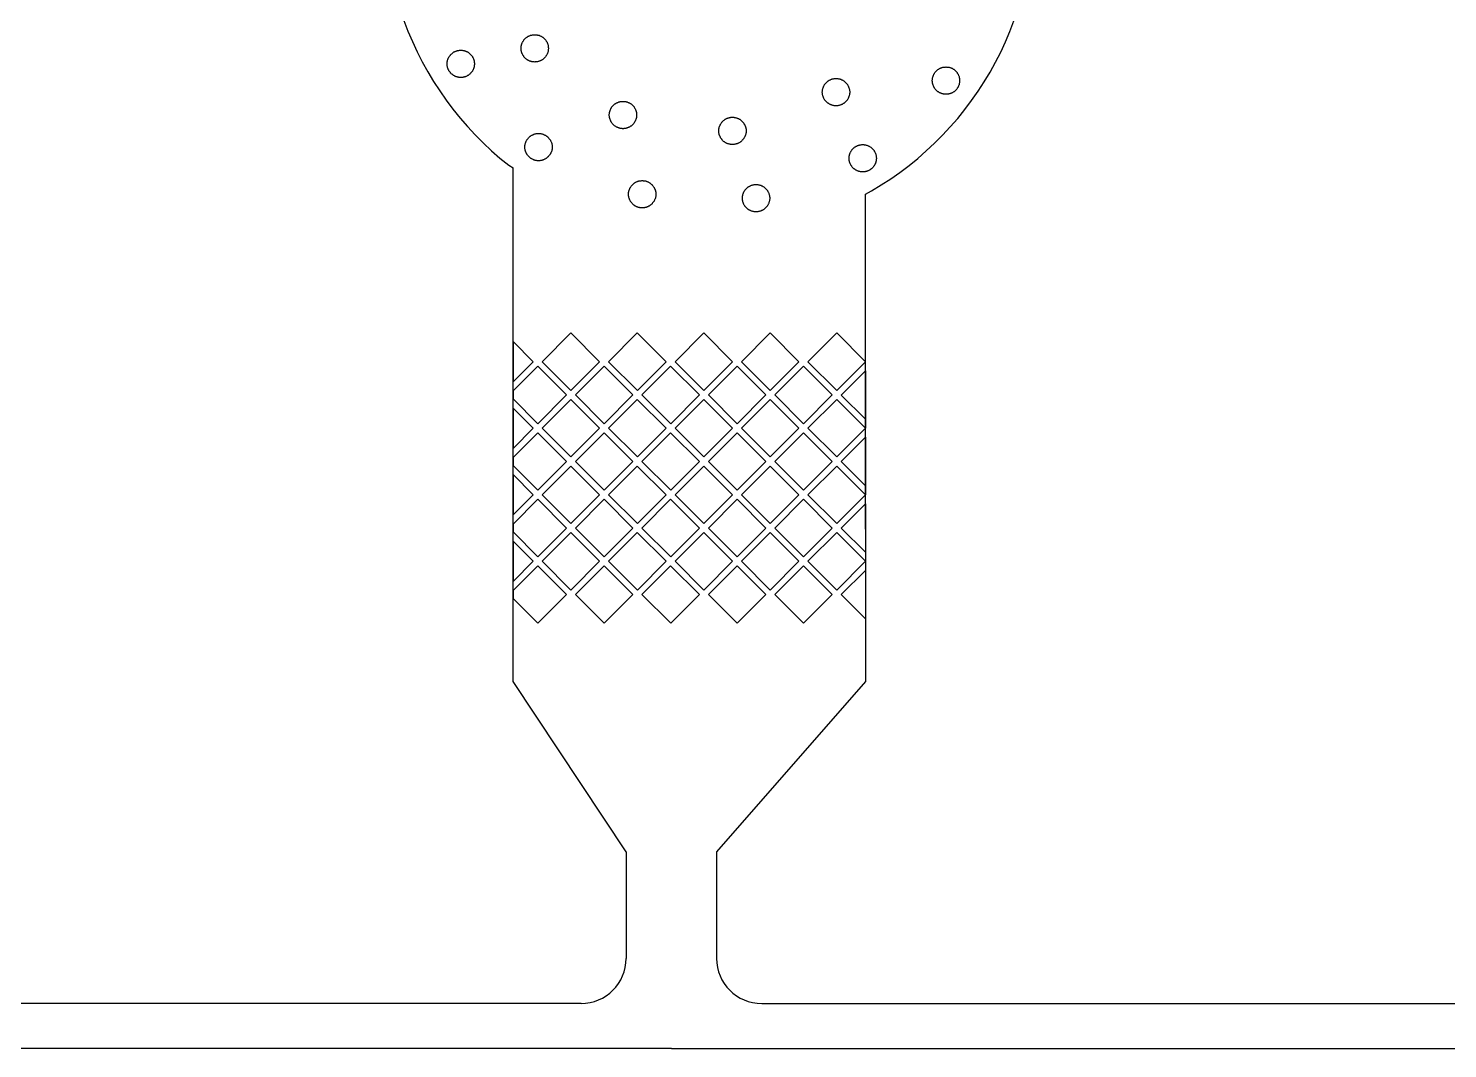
# Model space of a CAD drawing. Extents: x 1225654 to 1325654, y 924838 to 1022543.
# Drawn here: x 1302540 to 1305682, y 965485 to 967745 of the extents above; entities that cross this region are included whole.
import ezdxf

# ---------------------------------------------------------------- set-up
doc = ezdxf.new("R2010")
doc.units = 13

msp = doc.modelspace()

# ---------------------------------------------------------------- linework, layer by layer
for p, q in [((1303613.3, 966298.2), (1303613.3, 967435.8)), ((1304393.4, 966635.7), (1304393.4, 967377.7)), ((1303613.3, 967051.3), (1303613.3, 966962)), ((1304393.4, 966986.7), (1304393.4, 966879.3)), ((1303613.3, 966941.9), (1303613.3, 966924.2)), ((1303613.3, 966903.9), (1303613.3, 966814.7)), ((1304393.4, 966879.3), (1304393.4, 966859.3)), ((1304393.4, 966839.3), (1304393.4, 966731.9)), ((1303613.3, 966794.5), (1303613.3, 966776.9)), ((1303613.3, 966756.6), (1303613.3, 966667.3)), ((1304393.4, 966731.9), (1304393.4, 966711.9)), ((1304393.4, 966691.9), (1304393.4, 966584.5)), ((1303613.3, 966647.1), (1303613.3, 966629.5)), ((1304393.4, 966635.7), (1304393.4, 966298.2)), ((1303613.3, 966609.2), (1303613.3, 966519.9)), ((1304393.4, 966584.5), (1304393.4, 966564.5)), ((1304393.4, 966544.5), (1304393.4, 966437.2)), ((1303613.3, 966499.7), (1303613.3, 966482.1)), ((1303863.8, 965921.1), (1303613.3, 966298.2)), ((1304393.4, 966298.2), (1304063.8, 965921.1)), ((1303863.8, 965921.1), (1303863.8, 965685)), ((1304063.8, 965921.1), (1304063.8, 965685)), ((1303763.8, 965585), (1300601.9, 965585)), ((1304163.8, 965585), (1307325.7, 965585)), ((1303963.8, 965485), (1300601.9, 965485)), ((1303963.8, 965485), (1307325.7, 965485))]:
    msp.add_line(p, q)
msp.add_lwpolyline([(1260678.3, 924838.4), (1290630.1, 924838.4, 6.524121)], format="xyb", close=True)
msp.add_lwpolyline([(1260678.3, 924838.4), (1290630.1, 924838.4, 6.524121)], format="xyb", close=True)
for points in [[(1303371.7, 967762.5), (1303380.7, 967739.2), (1303390.4, 967716), (1303400.9, 967693.3), (1303412.2, 967671), (1303424.4, 967648.9), (1303437.2, 967627.5), (1303451, 967606.4), (1303465.1, 967585.9), (1303480.2, 967565.9), (1303495.9, 967546.3), (1303512.3, 967527.4), (1303529.5, 967509), (1303547, 967491.4), (1303565.4, 967474.1), (1303584.1, 967457.7), (1303603.7, 967441.9), (1303613.3, 967435.8)], [(1304393.4, 967377.7), (1304407, 967385.2), (1304428.3, 967398.3), (1304449.5, 967411.8), (1304469.9, 967426.1), (1304490, 967441.2), (1304509.3, 967457.2), (1304528.2, 967473.6), (1304546.7, 967490.7), (1304564.2, 967508.5), (1304581.3, 967526.7), (1304597.7, 967545.6), (1304613.5, 967565.3), (1304628.6, 967585.3), (1304643, 967605.7), (1304656.5, 967626.6), (1304669.3, 967648.2), (1304681.4, 967670.1), (1304692.9, 967692.6), (1304703.5, 967715.1), (1304713.2, 967738.2), (1304722.2, 967761.7)], [(1303613.3, 967051.3), (1303657.9, 967006.7), (1303613.3, 966962)], [(1303613.3, 966924.2), (1303668.1, 966869.3), (1303731.6, 966933.1), (1303667.9, 966996.7), (1303613.3, 966941.9)], [(1304393.4, 966986.7), (1304339.8, 966932.9), (1304393.4, 966879.3)], [(1303613.3, 966903.9), (1303657.9, 966859.3), (1303613.3, 966814.7)], [(1303613.3, 966776.9), (1303668.1, 966722), (1303731.6, 966785.7), (1303667.9, 966849.3), (1303613.3, 966794.5)], [(1304393.4, 966839.3), (1304339.8, 966785.5), (1304393.4, 966731.9)], [(1303613.3, 966756.6), (1303657.9, 966711.9), (1303613.3, 966667.3)], [(1303613.3, 966629.5), (1303668.1, 966574.6), (1303731.6, 966638.3), (1303667.9, 966702), (1303613.3, 966647.1)], [(1304393.4, 966691.9), (1304339.8, 966638.2), (1304393.4, 966584.5)], [(1303613.3, 966609.2), (1303657.9, 966564.5), (1303613.3, 966519.9)], [(1303613.3, 966482.1), (1303668.1, 966427.2), (1303731.6, 966490.9), (1303667.9, 966554.6), (1303613.3, 966499.7)], [(1304393.4, 966544.5), (1304339.8, 966490.8), (1304393.4, 966437.2)]]:
    msp.add_lwpolyline(points)
for points in [[(1303661.3, 967670.5), (1303660.4, 967670.8), (1303659.3, 967670.8), (1303658.1, 967670.8), (1303657.3, 967671), (1303656.1, 967671), (1303655, 967671.2), (1303654.1, 967671.4), (1303653, 967671.9), (1303652.1, 967672.1), (1303651, 967672.6), (1303650.1, 967672.8), (1303649.1, 967673.2), (1303648, 967673.7), (1303647.1, 967674.1), (1303646.2, 967674.6), (1303645.3, 967675.3), (1303644.4, 967675.7), (1303643.5, 967676.4), (1303642.9, 967677), (1303641.9, 967677.7), (1303641, 967678.4), (1303640.3, 967679.1), (1303639.7, 967679.8), (1303638.8, 967680.6), (1303638.1, 967681.3), (1303637.4, 967682.2), (1303637, 967683.2), (1303636.3, 967684), (1303635.7, 967684.9), (1303635.2, 967685.8), (1303634.7, 967686.8), (1303634.3, 967687.6), (1303633.8, 967688.5), (1303633.4, 967689.4), (1303633, 967690.5), (1303632.7, 967691.4), (1303632.3, 967692.6), (1303632.1, 967693.5), (1303631.8, 967694.6), (1303631.6, 967695.7), (1303631.4, 967696.6), (1303631.4, 967697.7), (1303631.1, 967698.6), (1303631.1, 967699.8), (1303631.1, 967700.9), (1303631.1, 967702), (1303631.1, 967702.9), (1303631.4, 967704.1), (1303631.4, 967705.2), (1303631.6, 967706.1), (1303631.8, 967707.2), (1303632.1, 967708.1), (1303632.3, 967709.2), (1303632.7, 967710.1), (1303633, 967711.3), (1303633.4, 967712.1), (1303633.8, 967713.3), (1303634.3, 967714.2), (1303634.7, 967715.1), (1303635.2, 967716), (1303635.7, 967716.9), (1303636.3, 967717.8), (1303637, 967718.7), (1303637.4, 967719.6), (1303638.1, 967720.2), (1303638.8, 967721.2), (1303639.7, 967721.8), (1303640.3, 967722.7), (1303641, 967723.4), (1303641.9, 967724.1), (1303642.9, 967724.8), (1303643.5, 967725.4), (1303644.4, 967725.9), (1303645.3, 967726.5), (1303646.2, 967727), (1303647.1, 967727.7), (1303648, 967728.1), (1303649.1, 967728.6), (1303650.1, 967728.8), (1303651, 967729.3), (1303652.1, 967729.7), (1303653, 967729.9), (1303654.1, 967730.1), (1303655, 967730.4), (1303656.1, 967730.6), (1303657.3, 967730.8), (1303658.1, 967731), (1303659.3, 967731), (1303660.4, 967731), (1303661.3, 967731), (1303662.4, 967731), (1303663.6, 967731), (1303664.5, 967731), (1303665.6, 967730.8), (1303666.7, 967730.6), (1303667.6, 967730.4), (1303668.8, 967730.1), (1303669.6, 967729.9), (1303670.8, 967729.7), (1303671.7, 967729.3), (1303672.8, 967728.8), (1303673.7, 967728.6), (1303674.6, 967728.1), (1303675.5, 967727.7), (1303676.6, 967727), (1303677.5, 967726.5), (1303678.2, 967725.9), (1303679.1, 967725.4), (1303680, 967724.8), (1303680.9, 967724.1), (1303681.6, 967723.4), (1303682.5, 967722.7), (1303683.2, 967721.8), (1303683.8, 967721.2), (1303684.5, 967720.2), (1303685.2, 967719.6), (1303685.8, 967718.7), (1303686.5, 967717.8), (1303686.9, 967716.9), (1303687.6, 967716), (1303688.1, 967715.1), (1303688.5, 967714.2), (1303689, 967713.3), (1303689.4, 967712.1), (1303689.9, 967711.3), (1303690.1, 967710.1), (1303690.5, 967709.2), (1303690.8, 967708.1), (1303691, 967707.2), (1303691.2, 967706.1), (1303691.2, 967705.2), (1303691.4, 967704.1), (1303691.4, 967702.9), (1303691.7, 967702), (1303691.7, 967700.9), (1303691.7, 967699.8), (1303691.4, 967698.6), (1303691.4, 967697.7), (1303691.2, 967696.6), (1303691.2, 967695.7), (1303691, 967694.6), (1303690.8, 967693.5), (1303690.5, 967692.6), (1303690.1, 967691.4), (1303689.9, 967690.5), (1303689.4, 967689.4), (1303689, 967688.5), (1303688.5, 967687.6), (1303688.1, 967686.8), (1303687.6, 967685.8), (1303686.9, 967684.9), (1303686.5, 967684), (1303685.8, 967683.2), (1303685.2, 967682.2), (1303684.5, 967681.3), (1303683.8, 967680.6), (1303683.2, 967679.8), (1303682.5, 967679.1), (1303681.6, 967678.4), (1303680.9, 967677.7), (1303680, 967677), (1303679.1, 967676.4), (1303678.2, 967675.7), (1303677.5, 967675.3), (1303676.6, 967674.6), (1303675.5, 967674.1), (1303674.6, 967673.7), (1303673.7, 967673.2), (1303672.8, 967672.8), (1303671.7, 967672.6), (1303670.8, 967672.1), (1303669.6, 967671.9), (1303668.8, 967671.4), (1303667.6, 967671.2), (1303666.7, 967671), (1303665.6, 967671), (1303664.5, 967670.8), (1303663.6, 967670.8), (1303662.4, 967670.8), (1303661.3, 967670.5), (1303661.3, 967670.5)], [(1303497.7, 967636.3), (1303496.6, 967636.3), (1303495.5, 967636.3), (1303494.6, 967636.3), (1303493.5, 967636.6), (1303492.3, 967636.8), (1303491.4, 967637), (1303490.3, 967637.2), (1303489.4, 967637.4), (1303488.3, 967637.7), (1303487.4, 967638.1), (1303486.3, 967638.3), (1303485.4, 967638.8), (1303484.4, 967639.3), (1303483.5, 967639.7), (1303482.4, 967640.4), (1303481.5, 967640.8), (1303480.8, 967641.5), (1303479.9, 967641.9), (1303479.1, 967642.6), (1303478.2, 967643.3), (1303477.5, 967644), (1303476.6, 967644.6), (1303475.9, 967645.5), (1303475.2, 967646.2), (1303474.6, 967647.1), (1303473.9, 967647.8), (1303473.2, 967648.7), (1303472.5, 967649.6), (1303472.1, 967650.5), (1303471.4, 967651.4), (1303471, 967652.3), (1303470.5, 967653.2), (1303470, 967654.1), (1303469.6, 967655.2), (1303469.1, 967656.1), (1303468.9, 967657.3), (1303468.5, 967658.2), (1303468.3, 967659.3), (1303468, 967660.2), (1303467.8, 967661.3), (1303467.8, 967662.2), (1303467.6, 967663.3), (1303467.6, 967664.5), (1303467.4, 967665.4), (1303467.4, 967666.5), (1303467.4, 967667.6), (1303467.6, 967668.5), (1303467.6, 967669.6), (1303467.8, 967670.8), (1303467.8, 967671.7), (1303468, 967672.8), (1303468.3, 967673.9), (1303468.5, 967674.8), (1303468.9, 967676), (1303469.1, 967676.8), (1303469.6, 967677.7), (1303470, 967678.9), (1303470.5, 967679.8), (1303471, 967680.6), (1303471.4, 967681.6), (1303472.1, 967682.5), (1303472.5, 967683.3), (1303473.2, 967684.2), (1303473.9, 967685.2), (1303474.6, 967686.1), (1303475.2, 967686.8), (1303475.9, 967687.4), (1303476.6, 967688.3), (1303477.5, 967689), (1303478.2, 967689.7), (1303479.1, 967690.4), (1303479.9, 967691), (1303480.8, 967691.7), (1303481.5, 967692.1), (1303482.4, 967692.8), (1303483.5, 967693.3), (1303484.4, 967693.7), (1303485.4, 967694.1), (1303486.3, 967694.6), (1303487.4, 967694.8), (1303488.3, 967695.3), (1303489.4, 967695.5), (1303490.3, 967696), (1303491.4, 967696.2), (1303492.3, 967696.2), (1303493.5, 967696.4), (1303494.6, 967696.6), (1303495.5, 967696.6), (1303496.6, 967696.6), (1303497.7, 967696.9), (1303498.6, 967696.6), (1303499.8, 967696.6), (1303500.9, 967696.6), (1303501.8, 967696.4), (1303502.9, 967696.2), (1303504, 967696.2), (1303504.9, 967696), (1303506, 967695.5), (1303507, 967695.3), (1303508.1, 967694.8), (1303509, 967694.6), (1303509.9, 967694.1), (1303511, 967693.7), (1303511.9, 967693.3), (1303512.8, 967692.8), (1303513.7, 967692.1), (1303514.6, 967691.7), (1303515.5, 967691), (1303516.2, 967690.4), (1303517.1, 967689.7), (1303518, 967689), (1303518.7, 967688.3), (1303519.3, 967687.4), (1303520.2, 967686.8), (1303520.9, 967686.1), (1303521.6, 967685.2), (1303522, 967684.2), (1303522.7, 967683.3), (1303523.4, 967682.5), (1303523.8, 967681.6), (1303524.3, 967680.6), (1303524.7, 967679.8), (1303525.2, 967678.9), (1303525.6, 967677.7), (1303526, 967676.8), (1303526.3, 967676), (1303526.7, 967674.8), (1303527, 967673.9), (1303527.2, 967672.8), (1303527.4, 967671.7), (1303527.6, 967670.8), (1303527.6, 967669.6), (1303527.9, 967668.5), (1303527.9, 967667.6), (1303527.9, 967666.5), (1303527.9, 967665.4), (1303527.9, 967664.5), (1303527.6, 967663.3), (1303527.6, 967662.2), (1303527.4, 967661.3), (1303527.2, 967660.2), (1303527, 967659.3), (1303526.7, 967658.2), (1303526.3, 967657.3), (1303526, 967656.1), (1303525.6, 967655.2), (1303525.2, 967654.1), (1303524.7, 967653.2), (1303524.3, 967652.3), (1303523.8, 967651.4), (1303523.4, 967650.5), (1303522.7, 967649.6), (1303522, 967648.7), (1303521.6, 967647.8), (1303520.9, 967647.1), (1303520.2, 967646.2), (1303519.3, 967645.5), (1303518.7, 967644.6), (1303518, 967644), (1303517.1, 967643.3), (1303516.2, 967642.6), (1303515.5, 967641.9), (1303514.6, 967641.5), (1303513.7, 967640.8), (1303512.8, 967640.4), (1303511.9, 967639.7), (1303511, 967639.3), (1303509.9, 967638.8), (1303509, 967638.3), (1303508.1, 967638.1), (1303507, 967637.7), (1303506, 967637.4), (1303504.9, 967637.2), (1303504, 967637), (1303502.9, 967636.8), (1303501.8, 967636.6), (1303500.9, 967636.3), (1303499.8, 967636.3), (1303498.6, 967636.3), (1303497.7, 967636.3), (1303497.7, 967636.3)], [(1304328.4, 967573.5), (1304327.3, 967573.5), (1304326.1, 967573.5), (1304325.3, 967573.8), (1304324.1, 967573.8), (1304323, 967574), (1304322.1, 967574.2), (1304321, 967574.5), (1304320.1, 967574.7), (1304318.9, 967575.1), (1304318.1, 967575.4), (1304316.9, 967575.8), (1304316, 967576.2), (1304315.2, 967576.7), (1304314, 967577.1), (1304313.1, 967577.6), (1304312.2, 967578.3), (1304311.3, 967578.7), (1304310.7, 967579.4), (1304309.7, 967580.1), (1304308.8, 967580.7), (1304308.2, 967581.4), (1304307.3, 967582.1), (1304306.6, 967582.8), (1304305.9, 967583.7), (1304305.2, 967584.3), (1304304.6, 967585.3), (1304303.9, 967586.2), (1304303.2, 967586.9), (1304302.8, 967587.7), (1304302.1, 967588.6), (1304301.6, 967589.5), (1304301.2, 967590.6), (1304300.8, 967591.5), (1304300.3, 967592.5), (1304299.9, 967593.6), (1304299.6, 967594.5), (1304299.2, 967595.4), (1304298.9, 967596.5), (1304298.7, 967597.6), (1304298.5, 967598.5), (1304298.3, 967599.7), (1304298.3, 967600.6), (1304298.3, 967601.7), (1304298, 967602.8), (1304298, 967603.9), (1304298, 967604.8), (1304298.3, 967605.9), (1304298.3, 967607.1), (1304298.3, 967608), (1304298.5, 967609.1), (1304298.7, 967610), (1304298.9, 967611.1), (1304299.2, 967612.2), (1304299.6, 967613.1), (1304299.9, 967614.1), (1304300.3, 967615.2), (1304300.8, 967616.1), (1304301.2, 967617), (1304301.6, 967618.1), (1304302.1, 967619), (1304302.8, 967619.9), (1304303.2, 967620.8), (1304303.9, 967621.7), (1304304.6, 967622.4), (1304305.2, 967623.3), (1304305.9, 967623.9), (1304306.6, 967624.9), (1304307.3, 967625.5), (1304308.2, 967626.2), (1304308.8, 967626.9), (1304309.7, 967627.5), (1304310.7, 967628.2), (1304311.3, 967628.9), (1304312.2, 967629.6), (1304313.1, 967630), (1304314, 967630.5), (1304315.2, 967630.9), (1304316, 967631.4), (1304316.9, 967631.8), (1304318.1, 967632.3), (1304318.9, 967632.5), (1304320.1, 967633), (1304321, 967633.2), (1304322.1, 967633.4), (1304323, 967633.6), (1304324.1, 967633.8), (1304325.3, 967633.8), (1304326.1, 967634.1), (1304327.3, 967634.1), (1304328.4, 967634.1), (1304329.3, 967634.1), (1304330.4, 967634.1), (1304331.6, 967633.8), (1304332.5, 967633.8), (1304333.6, 967633.6), (1304334.7, 967633.4), (1304335.6, 967633.2), (1304336.8, 967633), (1304337.6, 967632.5), (1304338.8, 967632.3), (1304339.7, 967631.8), (1304340.5, 967631.4), (1304341.7, 967630.9), (1304342.6, 967630.5), (1304343.5, 967630), (1304344.4, 967629.6), (1304345.3, 967628.9), (1304346.2, 967628.2), (1304346.9, 967627.5), (1304347.8, 967626.9), (1304348.7, 967626.2), (1304349.4, 967625.5), (1304350, 967624.9), (1304350.7, 967623.9), (1304351.6, 967623.3), (1304352, 967622.4), (1304352.7, 967621.7), (1304353.4, 967620.8), (1304354.1, 967619.9), (1304354.6, 967619), (1304355, 967618.1), (1304355.4, 967617), (1304355.9, 967616.1), (1304356.3, 967615.2), (1304356.8, 967614.1), (1304357, 967613.1), (1304357.5, 967612.2), (1304357.7, 967611.1), (1304357.9, 967610), (1304358.2, 967609.1), (1304358.3, 967608), (1304358.3, 967607.1), (1304358.6, 967605.9), (1304358.6, 967604.8), (1304358.6, 967603.9), (1304358.6, 967602.8), (1304358.6, 967601.7), (1304358.3, 967600.6), (1304358.3, 967599.7), (1304358.2, 967598.5), (1304357.9, 967597.6), (1304357.7, 967596.5), (1304357.5, 967595.4), (1304357, 967594.5), (1304356.8, 967593.6), (1304356.3, 967592.5), (1304355.9, 967591.5), (1304355.4, 967590.6), (1304355, 967589.5), (1304354.6, 967588.6), (1304354.1, 967587.7), (1304353.4, 967586.9), (1304352.7, 967586.2), (1304352, 967585.3), (1304351.6, 967584.3), (1304350.7, 967583.7), (1304350, 967582.8), (1304349.4, 967582.1), (1304348.7, 967581.4), (1304347.8, 967580.7), (1304346.9, 967580.1), (1304346.2, 967579.4), (1304345.3, 967578.7), (1304344.4, 967578.3), (1304343.5, 967577.6), (1304342.6, 967577.1), (1304341.7, 967576.7), (1304340.5, 967576.2), (1304339.7, 967575.8), (1304338.8, 967575.4), (1304337.6, 967575.1), (1304336.8, 967574.7), (1304335.6, 967574.5), (1304334.7, 967574.2), (1304333.6, 967574), (1304332.5, 967573.8), (1304331.6, 967573.8), (1304330.4, 967573.5), (1304329.3, 967573.5), (1304328.4, 967573.5), (1304328.4, 967573.5)], [(1304571.9, 967599.2), (1304570.7, 967599.2), (1304569.6, 967599.2), (1304568.7, 967599.2), (1304567.6, 967599.4), (1304566.5, 967599.7), (1304565.5, 967599.9), (1304564.5, 967600.1), (1304563.5, 967600.3), (1304562.4, 967600.6), (1304561.5, 967601), (1304560.4, 967601.4), (1304559.5, 967601.7), (1304558.6, 967602.1), (1304557.7, 967602.6), (1304556.8, 967603.3), (1304555.9, 967603.7), (1304555, 967604.4), (1304554.1, 967604.8), (1304553.2, 967605.5), (1304552.3, 967606.2), (1304551.6, 967606.9), (1304550.7, 967607.5), (1304550.1, 967608.4), (1304549.4, 967609.1), (1304548.7, 967610), (1304548, 967610.7), (1304547.4, 967611.6), (1304546.7, 967612.5), (1304546.2, 967613.4), (1304545.5, 967614.3), (1304545.1, 967615.2), (1304544.6, 967616.1), (1304544.2, 967617), (1304543.8, 967618.1), (1304543.3, 967619), (1304543.1, 967620.1), (1304542.9, 967621), (1304542.4, 967622.2), (1304542.2, 967623), (1304541.9, 967624.2), (1304541.9, 967625.1), (1304541.7, 967626.2), (1304541.7, 967627.3), (1304541.5, 967628.2), (1304541.5, 967629.4), (1304541.5, 967630.5), (1304541.7, 967631.6), (1304541.7, 967632.5), (1304541.9, 967633.6), (1304541.9, 967634.5), (1304542.2, 967635.7), (1304542.4, 967636.8), (1304542.9, 967637.7), (1304543.1, 967638.8), (1304543.3, 967639.7), (1304543.8, 967640.8), (1304544.2, 967641.7), (1304544.6, 967642.6), (1304545.1, 967643.5), (1304545.5, 967644.4), (1304546.2, 967645.3), (1304546.7, 967646.2), (1304547.4, 967647.1), (1304548, 967648), (1304548.7, 967648.9), (1304549.4, 967649.6), (1304550.1, 967650.5), (1304550.7, 967651.2), (1304551.6, 967651.8), (1304552.3, 967652.5), (1304553.2, 967653.2), (1304554.1, 967653.9), (1304555, 967654.6), (1304555.9, 967655), (1304556.8, 967655.7), (1304557.7, 967656.1), (1304558.6, 967656.6), (1304559.5, 967657), (1304560.4, 967657.5), (1304561.5, 967657.7), (1304562.4, 967658.2), (1304563.5, 967658.3), (1304564.5, 967658.8), (1304565.5, 967659), (1304566.5, 967659.3), (1304567.6, 967659.3), (1304568.7, 967659.5), (1304569.6, 967659.5), (1304570.7, 967659.5), (1304571.9, 967659.7), (1304572.7, 967659.5), (1304573.9, 967659.5), (1304575, 967659.5), (1304576, 967659.3), (1304577, 967659.3), (1304578.2, 967659), (1304579.1, 967658.8), (1304580.2, 967658.3), (1304581.1, 967658.2), (1304582.2, 967657.7), (1304583.2, 967657.5), (1304584, 967657), (1304585.2, 967656.6), (1304586.1, 967656.1), (1304586.9, 967655.7), (1304587.8, 967655), (1304588.8, 967654.6), (1304589.7, 967653.9), (1304590.5, 967653.2), (1304591.2, 967652.5), (1304592.1, 967651.8), (1304592.8, 967651.2), (1304593.5, 967650.5), (1304594.4, 967649.6), (1304595, 967648.9), (1304595.7, 967648), (1304596.4, 967647.1), (1304596.9, 967646.2), (1304597.6, 967645.3), (1304598, 967644.4), (1304598.4, 967643.5), (1304599.1, 967642.6), (1304599.6, 967641.7), (1304599.8, 967640.8), (1304600.2, 967639.7), (1304600.7, 967638.8), (1304600.9, 967637.7), (1304601.1, 967636.8), (1304601.3, 967635.7), (1304601.6, 967634.5), (1304601.8, 967633.6), (1304601.8, 967632.5), (1304602, 967631.6), (1304602, 967630.5), (1304602, 967629.4), (1304602, 967628.2), (1304602, 967627.3), (1304601.8, 967626.2), (1304601.8, 967625.1), (1304601.6, 967624.2), (1304601.3, 967623), (1304601.1, 967622.2), (1304600.9, 967621), (1304600.7, 967620.1), (1304600.2, 967619), (1304599.8, 967618.1), (1304599.6, 967617), (1304599.1, 967616.1), (1304598.4, 967615.2), (1304598, 967614.3), (1304597.6, 967613.4), (1304596.9, 967612.5), (1304596.4, 967611.6), (1304595.7, 967610.7), (1304595, 967610), (1304594.4, 967609.1), (1304593.5, 967608.4), (1304592.8, 967607.5), (1304592.1, 967606.9), (1304591.2, 967606.2), (1304590.5, 967605.5), (1304589.7, 967604.8), (1304588.8, 967604.4), (1304587.8, 967603.7), (1304586.9, 967603.3), (1304586.1, 967602.6), (1304585.2, 967602.1), (1304584, 967601.7), (1304583.2, 967601.4), (1304582.2, 967601), (1304581.1, 967600.6), (1304580.2, 967600.3), (1304579.1, 967600.1), (1304578.2, 967599.9), (1304577, 967599.7), (1304576, 967599.4), (1304575, 967599.2), (1304573.9, 967599.2), (1304572.7, 967599.2), (1304571.9, 967599.2), (1304571.9, 967599.2)], [(1303856.8, 967522.9), (1303855.7, 967522.9), (1303854.6, 967523.1), (1303853.5, 967523.1), (1303852.5, 967523.4), (1303851.4, 967523.4), (1303850.5, 967523.6), (1303849.4, 967523.8), (1303848.3, 967524.3), (1303847.4, 967524.5), (1303846.5, 967524.7), (1303845.3, 967525.2), (1303844.4, 967525.6), (1303843.6, 967526.1), (1303842.4, 967526.5), (1303841.5, 967527), (1303840.6, 967527.6), (1303839.7, 967528.1), (1303839.1, 967528.8), (1303838.1, 967529.5), (1303837.2, 967530.1), (1303836.6, 967530.8), (1303835.7, 967531.5), (1303835, 967532.2), (1303834.3, 967533.1), (1303833.6, 967533.7), (1303833, 967534.6), (1303832.3, 967535.5), (1303831.6, 967536.4), (1303831.2, 967537.3), (1303830.5, 967538.2), (1303830, 967539.1), (1303829.6, 967540), (1303829.2, 967540.9), (1303828.7, 967541.8), (1303828.3, 967543), (1303828, 967543.9), (1303827.6, 967545), (1303827.3, 967545.9), (1303827.1, 967547), (1303826.9, 967547.9), (1303826.7, 967549), (1303826.7, 967550.2), (1303826.4, 967551.1), (1303826.4, 967552.2), (1303826.4, 967553.3), (1303826.4, 967554.2), (1303826.4, 967555.3), (1303826.7, 967556.5), (1303826.7, 967557.4), (1303826.9, 967558.5), (1303827.1, 967559.6), (1303827.3, 967560.5), (1303827.6, 967561.7), (1303828, 967562.5), (1303828.3, 967563.7), (1303828.7, 967564.6), (1303829.2, 967565.5), (1303829.6, 967566.6), (1303830, 967567.5), (1303830.5, 967568.4), (1303831.2, 967569.3), (1303831.6, 967570.2), (1303832.3, 967571.1), (1303833, 967571.8), (1303833.6, 967572.6), (1303834.3, 967573.5), (1303835, 967574.2), (1303835.7, 967574.9), (1303836.6, 967575.8), (1303837.2, 967576.5), (1303838.1, 967577.1), (1303839.1, 967577.6), (1303839.7, 967578.3), (1303840.6, 967579), (1303841.5, 967579.4), (1303842.4, 967579.8), (1303843.6, 967580.5), (1303844.4, 967581), (1303845.3, 967581.2), (1303846.5, 967581.7), (1303847.4, 967582.1), (1303848.3, 967582.3), (1303849.4, 967582.6), (1303850.5, 967582.8), (1303851.4, 967583), (1303852.5, 967583.3), (1303853.5, 967583.3), (1303854.6, 967583.4), (1303855.7, 967583.4), (1303856.8, 967583.4), (1303857.7, 967583.4), (1303858.8, 967583.4), (1303860, 967583.3), (1303860.9, 967583.3), (1303862, 967583), (1303862.9, 967582.8), (1303864, 967582.6), (1303865.2, 967582.3), (1303866, 967582.1), (1303866.9, 967581.7), (1303868.1, 967581.2), (1303868.9, 967581), (1303869.9, 967580.5), (1303871, 967579.8), (1303871.9, 967579.4), (1303872.8, 967579), (1303873.7, 967578.3), (1303874.6, 967577.6), (1303875.3, 967577.1), (1303876.1, 967576.5), (1303876.8, 967575.8), (1303877.7, 967574.9), (1303878.4, 967574.2), (1303879.1, 967573.5), (1303879.7, 967572.6), (1303880.4, 967571.8), (1303881.1, 967571.1), (1303881.8, 967570.2), (1303882.5, 967569.3), (1303882.9, 967568.4), (1303883.3, 967567.5), (1303883.8, 967566.6), (1303884.3, 967565.5), (1303884.7, 967564.6), (1303885.2, 967563.7), (1303885.4, 967562.5), (1303885.9, 967561.7), (1303886.1, 967560.5), (1303886.3, 967559.6), (1303886.5, 967558.5), (1303886.7, 967557.4), (1303886.7, 967556.5), (1303886.9, 967555.3), (1303886.9, 967554.2), (1303886.9, 967553.3), (1303886.9, 967552.2), (1303886.9, 967551.1), (1303886.7, 967550.2), (1303886.7, 967549), (1303886.5, 967547.9), (1303886.3, 967547), (1303886.1, 967545.9), (1303885.9, 967545), (1303885.4, 967543.9), (1303885.2, 967543), (1303884.7, 967541.8), (1303884.3, 967540.9), (1303883.8, 967540), (1303883.3, 967539.1), (1303882.9, 967538.2), (1303882.5, 967537.3), (1303881.8, 967536.4), (1303881.1, 967535.5), (1303880.4, 967534.6), (1303879.7, 967533.7), (1303879.1, 967533.1), (1303878.4, 967532.2), (1303877.7, 967531.5), (1303876.8, 967530.8), (1303876.1, 967530.1), (1303875.3, 967529.5), (1303874.6, 967528.8), (1303873.7, 967528.1), (1303872.8, 967527.6), (1303871.9, 967527), (1303871, 967526.5), (1303869.9, 967526.1), (1303868.9, 967525.6), (1303868.1, 967525.2), (1303866.9, 967524.7), (1303866, 967524.5), (1303865.2, 967524.3), (1303864, 967523.8), (1303862.9, 967523.6), (1303862, 967523.4), (1303860.9, 967523.4), (1303860, 967523.1), (1303858.8, 967523.1), (1303857.7, 967522.9), (1303856.8, 967522.9), (1303856.8, 967522.9)], [(1304098.9, 967487.8), (1304098, 967487.8), (1304096.9, 967487.8), (1304095.8, 967487.8), (1304094.9, 967488), (1304093.8, 967488.3), (1304092.6, 967488.5), (1304091.7, 967488.7), (1304090.6, 967489), (1304089.7, 967489.2), (1304088.6, 967489.6), (1304087.7, 967489.9), (1304086.7, 967490.3), (1304085.7, 967490.7), (1304084.7, 967491.2), (1304083.8, 967491.9), (1304083, 967492.3), (1304082.1, 967493), (1304081.1, 967493.5), (1304080.5, 967494.1), (1304079.6, 967494.8), (1304078.7, 967495.5), (1304078, 967496.2), (1304077.3, 967497.1), (1304076.6, 967497.7), (1304075.8, 967498.6), (1304075.3, 967499.3), (1304074.6, 967500.2), (1304073.9, 967501.1), (1304073.3, 967502), (1304072.8, 967502.9), (1304072.4, 967503.8), (1304071.9, 967504.7), (1304071.5, 967505.6), (1304071, 967506.7), (1304070.6, 967507.6), (1304070.3, 967508.7), (1304069.9, 967509.6), (1304069.7, 967510.8), (1304069.4, 967511.7), (1304069.2, 967512.8), (1304069, 967513.7), (1304069, 967514.8), (1304068.8, 967515.9), (1304068.8, 967516.8), (1304068.8, 967518), (1304068.8, 967519.1), (1304068.8, 967520), (1304069, 967521.1), (1304069, 967522.3), (1304069.2, 967523.1), (1304069.4, 967524.3), (1304069.7, 967525.4), (1304069.9, 967526.3), (1304070.3, 967527.4), (1304070.6, 967528.3), (1304071, 967529.2), (1304071.5, 967530.3), (1304071.9, 967531.2), (1304072.4, 967532.2), (1304072.8, 967533.1), (1304073.3, 967533.9), (1304073.9, 967534.8), (1304074.6, 967535.8), (1304075.3, 967536.7), (1304075.8, 967537.3), (1304076.6, 967538.2), (1304077.3, 967538.9), (1304078, 967539.8), (1304078.7, 967540.4), (1304079.6, 967541.1), (1304080.5, 967541.8), (1304081.1, 967542.5), (1304082.1, 967543), (1304083, 967543.6), (1304083.8, 967544), (1304084.7, 967544.7), (1304085.7, 967545.2), (1304086.7, 967545.6), (1304087.7, 967546.1), (1304088.6, 967546.3), (1304089.7, 967546.8), (1304090.6, 967547), (1304091.7, 967547.2), (1304092.6, 967547.6), (1304093.8, 967547.6), (1304094.9, 967547.9), (1304095.8, 967548.1), (1304096.9, 967548.1), (1304098, 967548.1), (1304098.9, 967548.1), (1304100.1, 967548.1), (1304101.1, 967548.1), (1304102.1, 967548.1), (1304103.2, 967547.9), (1304104.3, 967547.6), (1304105.2, 967547.6), (1304106.3, 967547.2), (1304107.3, 967547), (1304108.3, 967546.8), (1304109.3, 967546.3), (1304110.4, 967546.1), (1304111.3, 967545.6), (1304112.2, 967545.2), (1304113.3, 967544.7), (1304114.2, 967544), (1304115.1, 967543.6), (1304116, 967543), (1304116.7, 967542.5), (1304117.6, 967541.8), (1304118.5, 967541.1), (1304119.2, 967540.4), (1304120.1, 967539.8), (1304120.8, 967538.9), (1304121.4, 967538.2), (1304122.1, 967537.3), (1304122.8, 967536.7), (1304123.4, 967535.8), (1304124.1, 967534.8), (1304124.6, 967533.9), (1304125.3, 967533.1), (1304125.7, 967532.2), (1304126.1, 967531.2), (1304126.6, 967530.3), (1304127, 967529.2), (1304127.5, 967528.3), (1304127.7, 967527.4), (1304128.2, 967526.3), (1304128.4, 967525.4), (1304128.6, 967524.3), (1304128.9, 967523.1), (1304129.1, 967522.3), (1304129.1, 967521.1), (1304129.1, 967520), (1304129.3, 967519.1), (1304129.3, 967518), (1304129.3, 967516.8), (1304129.1, 967515.9), (1304129.1, 967514.8), (1304129.1, 967513.7), (1304128.9, 967512.8), (1304128.6, 967511.7), (1304128.4, 967510.8), (1304128.2, 967509.6), (1304127.7, 967508.7), (1304127.5, 967507.6), (1304127, 967506.7), (1304126.6, 967505.6), (1304126.1, 967504.7), (1304125.7, 967503.8), (1304125.3, 967502.9), (1304124.6, 967502), (1304124.1, 967501.1), (1304123.4, 967500.2), (1304122.8, 967499.3), (1304122.1, 967498.6), (1304121.4, 967497.7), (1304120.8, 967497.1), (1304120.1, 967496.2), (1304119.2, 967495.5), (1304118.5, 967494.8), (1304117.6, 967494.1), (1304116.7, 967493.5), (1304116, 967493), (1304115.1, 967492.3), (1304114.2, 967491.9), (1304113.3, 967491.2), (1304112.2, 967490.7), (1304111.3, 967490.3), (1304110.4, 967489.9), (1304109.3, 967489.6), (1304108.3, 967489.2), (1304107.3, 967489), (1304106.3, 967488.7), (1304105.2, 967488.5), (1304104.3, 967488.3), (1304103.2, 967488), (1304102.1, 967487.8), (1304101.1, 967487.8), (1304100.1, 967487.8), (1304098.9, 967487.8), (1304098.9, 967487.8)], [(1303669.6, 967451.8), (1303668.8, 967451.8), (1303667.6, 967452), (1303666.5, 967452), (1303665.6, 967452.3), (1303664.5, 967452.3), (1303663.3, 967452.5), (1303662.4, 967452.7), (1303661.3, 967453), (1303660.4, 967453.4), (1303659.3, 967453.6), (1303658.3, 967454.1), (1303657.5, 967454.6), (1303656.3, 967455), (1303655.4, 967455.4), (1303654.6, 967455.9), (1303653.7, 967456.6), (1303652.7, 967457), (1303651.8, 967457.7), (1303651.1, 967458.3), (1303650.3, 967459), (1303649.4, 967459.7), (1303648.7, 967460.4), (1303648, 967461.1), (1303647.4, 967461.9), (1303646.5, 967462.6), (1303645.8, 967463.5), (1303645.3, 967464.4), (1303644.6, 967465.4), (1303643.9, 967466), (1303643.5, 967466.9), (1303643.1, 967468), (1303642.6, 967469), (1303642.2, 967469.8), (1303641.7, 967470.7), (1303641.3, 967471.9), (1303641, 967472.7), (1303640.6, 967473.9), (1303640.3, 967474.8), (1303640.2, 967475.9), (1303639.9, 967476.8), (1303639.7, 967477.9), (1303639.7, 967479.1), (1303639.5, 967479.9), (1303639.5, 967481.1), (1303639.5, 967482.2), (1303639.5, 967483.1), (1303639.5, 967484.2), (1303639.7, 967485.4), (1303639.7, 967486.3), (1303639.9, 967487.4), (1303640.2, 967488.5), (1303640.3, 967489.4), (1303640.6, 967490.5), (1303641, 967491.4), (1303641.3, 967492.6), (1303641.7, 967493.5), (1303642.2, 967494.3), (1303642.6, 967495.5), (1303643.1, 967496.4), (1303643.5, 967497.3), (1303643.9, 967498.2), (1303644.6, 967499.1), (1303645.3, 967500), (1303645.8, 967500.7), (1303646.5, 967501.5), (1303647.4, 967502.4), (1303648, 967503.1), (1303648.7, 967503.8), (1303649.4, 967504.7), (1303650.3, 967505.4), (1303651.1, 967506), (1303651.8, 967506.5), (1303652.7, 967507.2), (1303653.7, 967507.9), (1303654.6, 967508.3), (1303655.4, 967508.7), (1303656.3, 967509.2), (1303657.5, 967509.6), (1303658.3, 967510.1), (1303659.3, 967510.6), (1303660.4, 967510.8), (1303661.3, 967511.2), (1303662.4, 967511.5), (1303663.3, 967511.7), (1303664.5, 967511.9), (1303665.6, 967512.1), (1303666.5, 967512.1), (1303667.6, 967512.3), (1303668.8, 967512.3), (1303669.6, 967512.3), (1303670.8, 967512.3), (1303671.9, 967512.3), (1303672.8, 967512.1), (1303673.9, 967512.1), (1303675, 967511.9), (1303676, 967511.7), (1303677, 967511.5), (1303678, 967511.2), (1303679.1, 967510.8), (1303680, 967510.6), (1303681.1, 967510.1), (1303682, 967509.6), (1303682.9, 967509.2), (1303683.8, 967508.7), (1303684.9, 967508.3), (1303685.8, 967507.9), (1303686.7, 967507.2), (1303687.4, 967506.5), (1303688.3, 967506), (1303689.2, 967505.4), (1303689.9, 967504.7), (1303690.8, 967503.8), (1303691.4, 967503.1), (1303692.1, 967502.4), (1303692.8, 967501.5), (1303693.5, 967500.7), (1303694.1, 967500), (1303694.8, 967499.1), (1303695.3, 967498.2), (1303696, 967497.3), (1303696.4, 967496.4), (1303696.9, 967495.5), (1303697.3, 967494.3), (1303697.7, 967493.5), (1303698.2, 967492.6), (1303698.4, 967491.4), (1303698.9, 967490.5), (1303699.1, 967489.4), (1303699.3, 967488.5), (1303699.6, 967487.4), (1303699.6, 967486.3), (1303699.8, 967485.4), (1303699.8, 967484.2), (1303700, 967483.1), (1303700, 967482.2), (1303700, 967481.1), (1303699.8, 967479.9), (1303699.8, 967479.1), (1303699.6, 967477.9), (1303699.6, 967476.8), (1303699.3, 967475.9), (1303699.1, 967474.8), (1303698.9, 967473.9), (1303698.4, 967472.7), (1303698.2, 967471.9), (1303697.7, 967470.7), (1303697.3, 967469.8), (1303696.9, 967469), (1303696.4, 967468), (1303696, 967466.9), (1303695.3, 967466), (1303694.8, 967465.4), (1303694.1, 967464.4), (1303693.5, 967463.5), (1303692.8, 967462.6), (1303692.1, 967461.9), (1303691.4, 967461.1), (1303690.8, 967460.4), (1303689.9, 967459.7), (1303689.2, 967459), (1303688.3, 967458.3), (1303687.4, 967457.7), (1303686.7, 967457), (1303685.8, 967456.6), (1303684.9, 967455.9), (1303683.8, 967455.4), (1303682.9, 967455), (1303682, 967454.6), (1303681.1, 967454.1), (1303680, 967453.6), (1303679.1, 967453.4), (1303678, 967453), (1303677, 967452.7), (1303676, 967452.5), (1303675, 967452.3), (1303673.9, 967452.3), (1303672.8, 967452), (1303671.9, 967452), (1303670.8, 967451.8), (1303669.6, 967451.8), (1303669.6, 967451.8)], [(1304387.4, 967427.1), (1304386.5, 967427.1), (1304385.4, 967427.1), (1304384.2, 967427.3), (1304383.3, 967427.3), (1304382.2, 967427.5), (1304381.1, 967427.7), (1304380.2, 967428), (1304379.1, 967428.2), (1304378.2, 967428.7), (1304377, 967428.9), (1304376.1, 967429.3), (1304375.2, 967429.7), (1304374.1, 967430.2), (1304373.2, 967430.7), (1304372.3, 967431.1), (1304371.4, 967431.6), (1304370.5, 967432.3), (1304369.6, 967432.9), (1304369, 967433.6), (1304368, 967434), (1304367.1, 967434.9), (1304366.4, 967435.6), (1304365.8, 967436.3), (1304364.9, 967437.2), (1304364.2, 967437.9), (1304363.5, 967438.8), (1304363.1, 967439.5), (1304362.4, 967440.4), (1304361.8, 967441.2), (1304361.3, 967442.2), (1304360.8, 967443.1), (1304360.4, 967444.2), (1304359.9, 967445.1), (1304359.5, 967446), (1304359, 967446.9), (1304358.8, 967448), (1304358.3, 967448.9), (1304358.2, 967450), (1304357.9, 967451.2), (1304357.7, 967452), (1304357.5, 967453.2), (1304357.5, 967454.1), (1304357.2, 967455.2), (1304357.2, 967456.3), (1304357.2, 967457.2), (1304357.2, 967458.3), (1304357.2, 967459.5), (1304357.5, 967460.6), (1304357.5, 967461.5), (1304357.7, 967462.6), (1304357.9, 967463.5), (1304358.2, 967464.7), (1304358.3, 967465.5), (1304358.8, 967466.7), (1304359, 967467.6), (1304359.5, 967468.7), (1304359.9, 967469.6), (1304360.4, 967470.5), (1304360.8, 967471.6), (1304361.3, 967472.6), (1304361.8, 967473.4), (1304362.4, 967474.3), (1304363.1, 967475), (1304363.5, 967475.9), (1304364.2, 967476.8), (1304364.9, 967477.5), (1304365.8, 967478.4), (1304366.4, 967479.1), (1304367.1, 967479.8), (1304368, 967480.4), (1304369, 967481.1), (1304369.6, 967481.8), (1304370.5, 967482.4), (1304371.4, 967482.9), (1304372.3, 967483.5), (1304373.2, 967484), (1304374.1, 967484.4), (1304375.2, 967484.9), (1304376.1, 967485.4), (1304377, 967485.8), (1304378.2, 967486), (1304379.1, 967486.5), (1304380.2, 967486.7), (1304381.1, 967486.9), (1304382.2, 967487.1), (1304383.3, 967487.4), (1304384.2, 967487.4), (1304385.4, 967487.6), (1304386.5, 967487.6), (1304387.4, 967487.6), (1304388.5, 967487.6), (1304389.6, 967487.6), (1304390.5, 967487.4), (1304391.6, 967487.4), (1304392.8, 967487.1), (1304393.7, 967486.9), (1304394.8, 967486.7), (1304395.7, 967486.5), (1304396.8, 967486), (1304397.7, 967485.8), (1304398.8, 967485.4), (1304399.8, 967484.9), (1304400.7, 967484.4), (1304401.5, 967484), (1304402.7, 967483.5), (1304403.6, 967482.9), (1304404.3, 967482.4), (1304405.1, 967481.8), (1304406, 967481.1), (1304407, 967480.4), (1304407.6, 967479.8), (1304408.5, 967479.1), (1304409.2, 967478.4), (1304409.9, 967477.5), (1304410.6, 967476.8), (1304411.2, 967475.9), (1304411.9, 967475), (1304412.6, 967474.3), (1304413, 967473.4), (1304413.7, 967472.6), (1304414.2, 967471.6), (1304414.6, 967470.5), (1304415.1, 967469.6), (1304415.5, 967468.7), (1304415.9, 967467.6), (1304416.2, 967466.7), (1304416.6, 967465.5), (1304416.8, 967464.7), (1304417.1, 967463.5), (1304417.3, 967462.6), (1304417.3, 967461.5), (1304417.5, 967460.6), (1304417.5, 967459.5), (1304417.8, 967458.3), (1304417.8, 967457.2), (1304417.8, 967456.3), (1304417.5, 967455.2), (1304417.5, 967454.1), (1304417.3, 967453.2), (1304417.3, 967452), (1304417.1, 967451.2), (1304416.8, 967450), (1304416.6, 967448.9), (1304416.2, 967448), (1304415.9, 967446.9), (1304415.5, 967446), (1304415.1, 967445.1), (1304414.6, 967444.2), (1304414.2, 967443.1), (1304413.7, 967442.2), (1304413, 967441.2), (1304412.6, 967440.4), (1304411.9, 967439.5), (1304411.2, 967438.8), (1304410.6, 967437.9), (1304409.9, 967437.2), (1304409.2, 967436.3), (1304408.5, 967435.6), (1304407.6, 967434.9), (1304407, 967434), (1304406, 967433.6), (1304405.1, 967432.9), (1304404.3, 967432.3), (1304403.6, 967431.6), (1304402.7, 967431.1), (1304401.5, 967430.7), (1304400.7, 967430.2), (1304399.8, 967429.7), (1304398.8, 967429.3), (1304397.7, 967428.9), (1304396.8, 967428.7), (1304395.7, 967428.2), (1304394.8, 967428), (1304393.7, 967427.7), (1304392.8, 967427.5), (1304391.6, 967427.3), (1304390.5, 967427.3), (1304389.6, 967427.1), (1304388.5, 967427.1), (1304387.4, 967427.1), (1304387.4, 967427.1)], [(1303899.1, 967347.5), (1303898.2, 967347.5), (1303897.1, 967347.5), (1303896, 967347.6), (1303895.1, 967347.6), (1303893.9, 967347.9), (1303893.1, 967348.1), (1303891.9, 967348.3), (1303890.8, 967348.5), (1303889.9, 967348.8), (1303888.8, 967349.2), (1303887.9, 967349.7), (1303886.9, 967349.9), (1303886.1, 967350.4), (1303884.9, 967351.1), (1303884, 967351.5), (1303883.2, 967351.9), (1303882.3, 967352.6), (1303881.3, 967353.3), (1303880.7, 967353.7), (1303879.7, 967354.4), (1303879.1, 967355.1), (1303878.2, 967356), (1303877.5, 967356.7), (1303876.8, 967357.3), (1303876.1, 967358.3), (1303875.5, 967359.1), (1303874.8, 967359.8), (1303874.1, 967360.7), (1303873.5, 967361.6), (1303873, 967362.5), (1303872.5, 967363.4), (1303872.1, 967364.3), (1303871.7, 967365.5), (1303871.2, 967366.3), (1303870.8, 967367.2), (1303870.5, 967368.4), (1303870.1, 967369.2), (1303869.9, 967370.4), (1303869.6, 967371.3), (1303869.4, 967372.4), (1303869.2, 967373.5), (1303869.2, 967374.4), (1303868.9, 967375.6), (1303868.9, 967376.7), (1303868.9, 967377.6), (1303868.9, 967378.7), (1303868.9, 967379.8), (1303869.2, 967380.7), (1303869.2, 967381.9), (1303869.4, 967383), (1303869.6, 967383.9), (1303869.9, 967385), (1303870.1, 967385.9), (1303870.5, 967387), (1303870.8, 967387.9), (1303871.2, 967389.1), (1303871.7, 967390), (1303872.1, 967390.8), (1303872.5, 967391.7), (1303873, 967392.7), (1303873.5, 967393.6), (1303874.1, 967394.4), (1303874.8, 967395.3), (1303875.5, 967396.3), (1303876.1, 967397.2), (1303876.8, 967397.8), (1303877.5, 967398.7), (1303878.2, 967399.4), (1303879.1, 967400.1), (1303879.7, 967400.8), (1303880.7, 967401.4), (1303881.3, 967402.1), (1303882.3, 967402.8), (1303883.2, 967403.2), (1303884, 967403.9), (1303884.9, 967404.4), (1303886.1, 967404.8), (1303886.9, 967405.2), (1303887.9, 967405.7), (1303888.8, 967406.1), (1303889.9, 967406.4), (1303890.8, 967406.6), (1303891.9, 967407.1), (1303893.1, 967407.3), (1303893.9, 967407.5), (1303895.1, 967407.5), (1303896, 967407.7), (1303897.1, 967407.7), (1303898.2, 967408), (1303899.1, 967408), (1303900.3, 967408), (1303901.4, 967407.7), (1303902.5, 967407.7), (1303903.4, 967407.5), (1303904.6, 967407.5), (1303905.4, 967407.3), (1303906.6, 967407.1), (1303907.7, 967406.6), (1303908.6, 967406.4), (1303909.5, 967406.1), (1303910.6, 967405.7), (1303911.5, 967405.2), (1303912.4, 967404.8), (1303913.5, 967404.4), (1303914.4, 967403.9), (1303915.3, 967403.2), (1303916.2, 967402.8), (1303916.9, 967402.1), (1303917.8, 967401.4), (1303918.7, 967400.8), (1303919.4, 967400.1), (1303920.3, 967399.4), (1303921, 967398.7), (1303921.6, 967397.8), (1303922.3, 967397.2), (1303923, 967396.3), (1303923.6, 967395.3), (1303924.3, 967394.4), (1303924.8, 967393.6), (1303925.5, 967392.7), (1303925.9, 967391.7), (1303926.3, 967390.8), (1303926.8, 967390), (1303927.2, 967389.1), (1303927.7, 967387.9), (1303927.9, 967387), (1303928.4, 967385.9), (1303928.6, 967385), (1303928.8, 967383.9), (1303929.1, 967383), (1303929.3, 967381.9), (1303929.3, 967380.7), (1303929.5, 967379.8), (1303929.5, 967378.7), (1303929.5, 967377.6), (1303929.5, 967376.7), (1303929.5, 967375.6), (1303929.3, 967374.4), (1303929.3, 967373.5), (1303929.1, 967372.4), (1303928.8, 967371.3), (1303928.6, 967370.4), (1303928.4, 967369.2), (1303927.9, 967368.4), (1303927.7, 967367.2), (1303927.2, 967366.3), (1303926.8, 967365.5), (1303926.3, 967364.3), (1303925.9, 967363.4), (1303925.5, 967362.5), (1303924.8, 967361.6), (1303924.3, 967360.7), (1303923.6, 967359.8), (1303923, 967359.1), (1303922.3, 967358.3), (1303921.6, 967357.3), (1303921, 967356.7), (1303920.3, 967356), (1303919.4, 967355.1), (1303918.7, 967354.4), (1303917.8, 967353.7), (1303916.9, 967353.3), (1303916.2, 967352.6), (1303915.3, 967351.9), (1303914.4, 967351.5), (1303913.5, 967351.1), (1303912.4, 967350.4), (1303911.5, 967349.9), (1303910.6, 967349.7), (1303909.5, 967349.2), (1303908.6, 967348.8), (1303907.7, 967348.5), (1303906.6, 967348.3), (1303905.4, 967348.1), (1303904.6, 967347.9), (1303903.4, 967347.6), (1303902.5, 967347.6), (1303901.4, 967347.5), (1303900.3, 967347.5), (1303899.1, 967347.5), (1303899.1, 967347.5)], [(1304151.3, 967338.7), (1304150.2, 967338.7), (1304149.1, 967338.7), (1304148.2, 967338.9), (1304147.1, 967338.9), (1304146, 967339.1), (1304145, 967339.3), (1304143.9, 967339.6), (1304143, 967339.8), (1304141.9, 967340.3), (1304141, 967340.4), (1304139.9, 967340.9), (1304139, 967341.3), (1304138.1, 967341.8), (1304137.2, 967342.3), (1304136.1, 967342.7), (1304135.2, 967343.4), (1304134.2, 967343.9), (1304133.6, 967344.5), (1304132.7, 967345.2), (1304131.8, 967345.9), (1304131.1, 967346.5), (1304130.2, 967347.2), (1304129.6, 967347.9), (1304128.9, 967348.8), (1304128.2, 967349.5), (1304127.5, 967350.4), (1304126.8, 967351.2), (1304126.1, 967351.9), (1304125.7, 967352.8), (1304125, 967353.7), (1304124.6, 967354.7), (1304124.1, 967355.7), (1304123.7, 967356.7), (1304123.2, 967357.6), (1304122.8, 967358.7), (1304122.5, 967359.6), (1304122.1, 967360.5), (1304121.9, 967361.6), (1304121.7, 967362.7), (1304121.4, 967363.6), (1304121.4, 967364.8), (1304121.2, 967365.6), (1304121.2, 967366.8), (1304121, 967367.9), (1304121, 967369), (1304121, 967369.9), (1304121.2, 967371.1), (1304121.2, 967372.2), (1304121.4, 967373.1), (1304121.4, 967374.2), (1304121.7, 967375.1), (1304121.9, 967376.2), (1304122.1, 967377.3), (1304122.5, 967378.3), (1304122.8, 967379.4), (1304123.2, 967380.3), (1304123.7, 967381.2), (1304124.1, 967382.1), (1304124.6, 967383.2), (1304125, 967384.1), (1304125.7, 967385), (1304126.1, 967385.9), (1304126.8, 967386.8), (1304127.5, 967387.5), (1304128.2, 967388.4), (1304128.9, 967389.1), (1304129.6, 967390), (1304130.2, 967390.6), (1304131.1, 967391.3), (1304131.8, 967392), (1304132.7, 967392.7), (1304133.6, 967393.3), (1304134.2, 967394), (1304135.2, 967394.7), (1304136.1, 967395.1), (1304137.2, 967395.6), (1304138.1, 967396), (1304139, 967396.5), (1304139.9, 967396.9), (1304141, 967397.4), (1304141.9, 967397.6), (1304143, 967398), (1304143.9, 967398.3), (1304145, 967398.5), (1304146, 967398.7), (1304147.1, 967398.9), (1304148.2, 967398.9), (1304149.1, 967399.2), (1304150.2, 967399.2), (1304151.3, 967399.2), (1304152.2, 967399.2), (1304153.4, 967399.2), (1304154.5, 967398.9), (1304155.4, 967398.9), (1304156.5, 967398.7), (1304157.7, 967398.5), (1304158.5, 967398.3), (1304159.7, 967398), (1304160.6, 967397.6), (1304161.7, 967397.4), (1304162.6, 967396.9), (1304163.5, 967396.5), (1304164.6, 967396), (1304165.5, 967395.6), (1304166.4, 967395.1), (1304167.3, 967394.7), (1304168.2, 967394), (1304169.1, 967393.3), (1304169.8, 967392.7), (1304170.7, 967392), (1304171.6, 967391.3), (1304172.3, 967390.6), (1304172.9, 967390), (1304173.8, 967389.1), (1304174.5, 967388.4), (1304175.2, 967387.5), (1304175.7, 967386.8), (1304176.3, 967385.9), (1304177, 967385), (1304177.4, 967384.1), (1304177.9, 967383.2), (1304178.4, 967382.1), (1304178.8, 967381.2), (1304179.3, 967380.3), (1304179.7, 967379.4), (1304179.9, 967378.3), (1304180.4, 967377.3), (1304180.6, 967376.2), (1304180.8, 967375.1), (1304181, 967374.2), (1304181.3, 967373.1), (1304181.3, 967372.2), (1304181.5, 967371.1), (1304181.5, 967369.9), (1304181.5, 967369), (1304181.5, 967367.9), (1304181.5, 967366.8), (1304181.3, 967365.6), (1304181.3, 967364.8), (1304181, 967363.6), (1304180.8, 967362.7), (1304180.6, 967361.6), (1304180.4, 967360.5), (1304179.9, 967359.6), (1304179.7, 967358.7), (1304179.3, 967357.6), (1304178.8, 967356.7), (1304178.4, 967355.7), (1304177.9, 967354.7), (1304177.4, 967353.7), (1304177, 967352.8), (1304176.3, 967351.9), (1304175.7, 967351.2), (1304175.2, 967350.4), (1304174.5, 967349.5), (1304173.8, 967348.8), (1304172.9, 967347.9), (1304172.3, 967347.2), (1304171.6, 967346.5), (1304170.7, 967345.9), (1304169.8, 967345.2), (1304169.1, 967344.5), (1304168.2, 967343.9), (1304167.3, 967343.4), (1304166.4, 967342.7), (1304165.5, 967342.3), (1304164.6, 967341.8), (1304163.5, 967341.3), (1304162.6, 967340.9), (1304161.7, 967340.4), (1304160.6, 967340.3), (1304159.7, 967339.8), (1304158.5, 967339.6), (1304157.7, 967339.3), (1304156.5, 967339.1), (1304155.4, 967338.9), (1304154.5, 967338.9), (1304153.4, 967338.7), (1304152.2, 967338.7), (1304151.3, 967338.7), (1304151.3, 967338.7)], [(1303677.9, 967006.7), (1303741.6, 966943), (1303805, 967006.7), (1303741.3, 967070.4), (1303677.9, 967006.7), (1303677.9, 967006.7)], [(1303825, 967006.7), (1303888.7, 966943), (1303952.1, 967006.7), (1303888.4, 967070.4), (1303825, 967006.7), (1303825, 967006.7)], [(1303972.1, 967006.7), (1304035.8, 966943), (1304099.2, 967006.7), (1304035.5, 967070.4), (1303972.1, 967006.7), (1303972.1, 967006.7)], [(1304119.2, 967006.7), (1304182.9, 966943), (1304246.3, 967006.7), (1304182.6, 967070.4), (1304119.2, 967006.7), (1304119.2, 967006.7)], [(1304266.3, 967006.7), (1304330, 966943), (1304393.4, 967006.7), (1304329.8, 967070.4), (1304266.3, 967006.7), (1304266.3, 967006.7)], [(1303751.6, 966933.1), (1303815.2, 966869.3), (1303878.7, 966933.1), (1303815, 966996.7), (1303751.6, 966933.1), (1303751.6, 966933.1)], [(1303898.7, 966933.1), (1303962.3, 966869.3), (1304025.8, 966933.1), (1303962.1, 966996.7), (1303898.7, 966933.1), (1303898.7, 966933.1)], [(1304045.8, 966933.1), (1304109.4, 966869.3), (1304172.9, 966933.1), (1304109.2, 966996.7), (1304045.8, 966933.1), (1304045.8, 966933.1)], [(1304192.9, 966933.1), (1304256.5, 966869.3), (1304320, 966933.1), (1304256.3, 966996.7), (1304192.9, 966933.1), (1304192.9, 966933.1)], [(1303677.9, 966859.3), (1303741.6, 966795.6), (1303805, 966859.3), (1303741.3, 966923), (1303677.9, 966859.3), (1303677.9, 966859.3)], [(1303825, 966859.3), (1303888.7, 966795.6), (1303952.1, 966859.3), (1303888.4, 966923), (1303825, 966859.3), (1303825, 966859.3)], [(1303972.1, 966859.3), (1304035.8, 966795.6), (1304099.2, 966859.3), (1304035.5, 966923), (1303972.1, 966859.3), (1303972.1, 966859.3)], [(1304119.2, 966859.3), (1304182.9, 966795.6), (1304246.3, 966859.3), (1304182.6, 966923), (1304119.2, 966859.3), (1304119.2, 966859.3)], [(1304266.3, 966859.3), (1304330, 966795.6), (1304393.4, 966859.3), (1304329.8, 966923), (1304266.3, 966859.3), (1304266.3, 966859.3)], [(1303751.6, 966785.7), (1303815.2, 966722), (1303878.7, 966785.7), (1303815, 966849.3), (1303751.6, 966785.7), (1303751.6, 966785.7)], [(1303898.7, 966785.7), (1303962.3, 966722), (1304025.8, 966785.7), (1303962.1, 966849.3), (1303898.7, 966785.7), (1303898.7, 966785.7)], [(1304045.8, 966785.7), (1304109.4, 966722), (1304172.9, 966785.7), (1304109.2, 966849.3), (1304045.8, 966785.7), (1304045.8, 966785.7)], [(1304192.9, 966785.7), (1304256.5, 966722), (1304320, 966785.7), (1304256.3, 966849.3), (1304192.9, 966785.7), (1304192.9, 966785.7)], [(1303677.9, 966711.9), (1303741.6, 966648.2), (1303805, 966711.9), (1303741.3, 966775.6), (1303677.9, 966711.9), (1303677.9, 966711.9)], [(1303825, 966711.9), (1303888.7, 966648.2), (1303952.1, 966711.9), (1303888.4, 966775.6), (1303825, 966711.9), (1303825, 966711.9)], [(1303972.1, 966711.9), (1304035.8, 966648.2), (1304099.2, 966711.9), (1304035.5, 966775.6), (1303972.1, 966711.9), (1303972.1, 966711.9)], [(1304119.2, 966711.9), (1304182.9, 966648.2), (1304246.3, 966711.9), (1304182.6, 966775.6), (1304119.2, 966711.9), (1304119.2, 966711.9)], [(1304266.3, 966711.9), (1304330, 966648.2), (1304393.4, 966711.9), (1304329.8, 966775.6), (1304266.3, 966711.9), (1304266.3, 966711.9)], [(1303751.6, 966638.3), (1303815.2, 966574.6), (1303878.7, 966638.3), (1303815, 966702), (1303751.6, 966638.3), (1303751.6, 966638.3)], [(1303898.7, 966638.3), (1303962.3, 966574.6), (1304025.8, 966638.3), (1303962.1, 966702), (1303898.7, 966638.3), (1303898.7, 966638.3)], [(1304045.8, 966638.3), (1304109.4, 966574.6), (1304172.9, 966638.3), (1304109.2, 966702), (1304045.8, 966638.3), (1304045.8, 966638.3)], [(1304192.9, 966638.3), (1304256.5, 966574.6), (1304320, 966638.3), (1304256.3, 966702), (1304192.9, 966638.3), (1304192.9, 966638.3)], [(1303677.9, 966564.5), (1303741.6, 966500.8), (1303805, 966564.5), (1303741.3, 966628.2), (1303677.9, 966564.5), (1303677.9, 966564.5)], [(1303825, 966564.5), (1303888.7, 966500.8), (1303952.1, 966564.5), (1303888.4, 966628.2), (1303825, 966564.5), (1303825, 966564.5)], [(1303972.1, 966564.5), (1304035.8, 966500.8), (1304099.2, 966564.5), (1304035.5, 966628.2), (1303972.1, 966564.5), (1303972.1, 966564.5)], [(1304119.2, 966564.5), (1304182.9, 966500.8), (1304246.3, 966564.5), (1304182.6, 966628.2), (1304119.2, 966564.5), (1304119.2, 966564.5)], [(1304266.3, 966564.5), (1304330, 966500.8), (1304393.4, 966564.5), (1304329.8, 966628.2), (1304266.3, 966564.5), (1304266.3, 966564.5)], [(1303751.6, 966490.9), (1303815.2, 966427.2), (1303878.7, 966490.9), (1303815, 966554.6), (1303751.6, 966490.9), (1303751.6, 966490.9)], [(1303898.7, 966490.9), (1303962.3, 966427.2), (1304025.8, 966490.9), (1303962.1, 966554.6), (1303898.7, 966490.9), (1303898.7, 966490.9)], [(1304045.8, 966490.9), (1304109.4, 966427.2), (1304172.9, 966490.9), (1304109.2, 966554.6), (1304045.8, 966490.9), (1304045.8, 966490.9)], [(1304192.9, 966490.9), (1304256.5, 966427.2), (1304320, 966490.9), (1304256.3, 966554.6), (1304192.9, 966490.9), (1304192.9, 966490.9)]]:
    msp.add_lwpolyline(points, close=True)
for centre, start, end in [((1303763.8, 965685), 270, 0), ((1304163.8, 965685), 180, 270)]:
    msp.add_arc(centre, 100, start, end)

doc.saveas('drawing.dxf')
